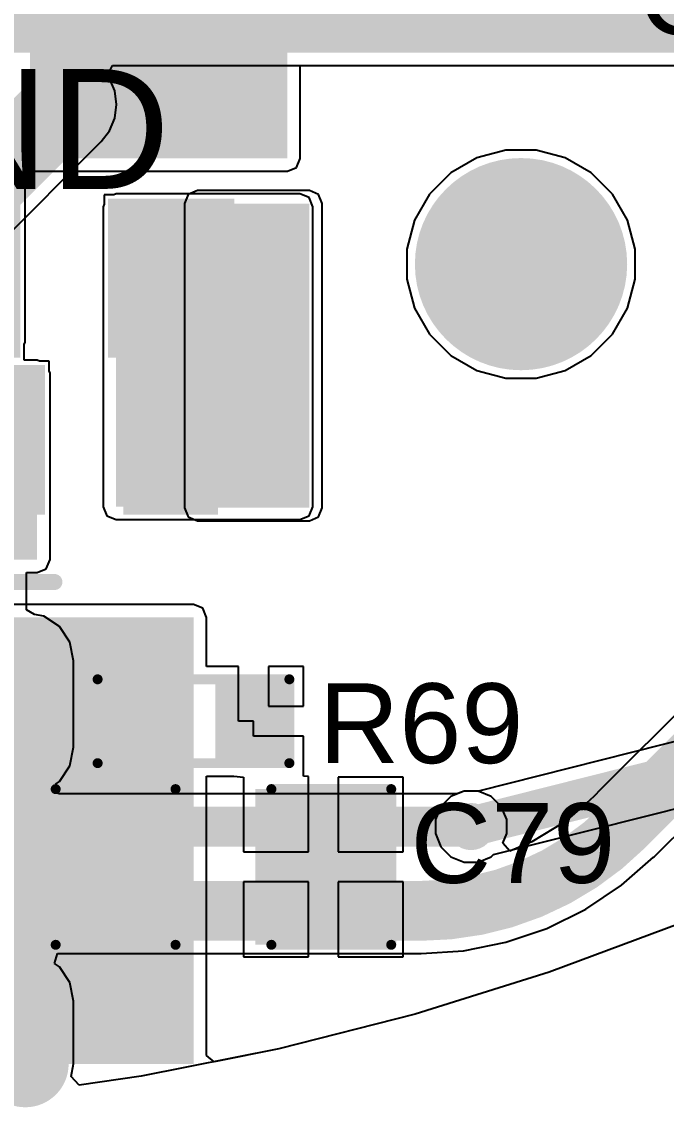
# Model space of a CAD drawing. Header units: millimetres. Extents: x -0.21 to 2.41, y -2.08 to 4.57.
# Drawn here: x 1.257 to 1.58, y -2.081 to -1.538 of the extents above; entities that cross this region are included whole.
import ezdxf

# ---------------------------------------------------------------- set-up
doc = ezdxf.new("R2010")
doc.units = ezdxf.units.MM
doc.header["$MEASUREMENT"] = 0
for name, color, linetype in [('BottomLayer', 5, 'Continuous'), ('BottomPaste', 16, 'Continuous'), ('BottomSolder', 6, 'Continuous'), ('MultiLayer', 9, 'Continuous'), ('PadHoleLayer', 156, 'Continuous'), ('TopLayer', 1, 'Continuous'), ('TopOverlay', 2, 'Continuous'), ('TopPaste', 8, 'Continuous'), ('TopSolder', 216, 'Continuous'), ('ViaHoleLayer', 16, 'Continuous')]:
    doc.layers.add(name, color=color, linetype=linetype)
doc.styles.add('Arial', font='', dxfattribs={"height": 0.2})
doc.styles.get('Arial').set_extended_font_data('Arial')

# ---------------------------------------------------------------- blocks, each defined once
blk = doc.blocks.new('R___0603_3')
at = {"layer": 'TopLayer'}
for points in [[(-0.015, 0.0175), (-0.015, -0.0175), (-0.045, -0.0175), (-0.045, 0.0175)], [(0.045, 0.0175), (0.045, -0.0175), (0.015, -0.0175), (0.015, 0.0175)]]:
    blk.add_hatch(color=1, dxfattribs=at).paths.add_polyline_path(points)
at = {"layer": 'TopPaste'}
for points in [[(-0.015, 0.0175), (-0.015, -0.0175), (-0.045, -0.0175), (-0.045, 0.0175)], [(0.045, 0.0175), (0.045, -0.0175), (0.015, -0.0175), (0.015, 0.0175)]]:
    blk.add_hatch(color=8, dxfattribs=at).paths.add_polyline_path(points)
at = {"layer": 'TopSolder'}
for points in [[(-0.011, 0.0215), (-0.011, -0.0215), (-0.049, -0.0215), (-0.049, 0.0215)], [(0.049, 0.0215), (0.049, -0.0215), (0.011, -0.0215), (0.011, 0.0215)]]:
    blk.add_hatch(color=216, dxfattribs=at).paths.add_polyline_path(points)
at = {"layer": 'TopOverlay', "const_width": 0.005}
for points in [[(0.048, 0.021), (-0.048, 0.021)], [(-0.048, 0.021), (-0.048, -0.021)], [(0.048, 0.021), (0.048, -0.021)], [(0.048, -0.021), (-0.048, -0.021)]]:
    blk.add_lwpolyline(points, dxfattribs=at)
at = {"layer": 'TopOverlay', "const_width": 0.0025}
for points in [[(-0.04925, 0.021, 1), (-0.04675, 0.021, 1)], [(-0.04925, 0.021, 1), (-0.04675, 0.021, 1)], [(0.04675, 0.021, 1), (0.04925, 0.021, 1)], [(0.04675, 0.021, 1), (0.04925, 0.021, 1)], [(-0.04925, -0.021, 1), (-0.04675, -0.021, 1)], [(-0.04925, -0.021, 1), (-0.04675, -0.021, 1)], [(0.04675, -0.021, 1), (0.04925, -0.021, 1)], [(0.04675, -0.021, 1), (0.04925, -0.021, 1)]]:
    blk.add_lwpolyline(points, format="xyb", close=True, dxfattribs=at)
blk = doc.blocks.new('C___1206_4')
at = {"layer": 'TopLayer'}
for points in [[(-0.08, 0.035), (-0.02, 0.035), (-0.02, -0.035), (-0.08, -0.035)], [(0.02, 0.035), (0.08, 0.035), (0.08, -0.035), (0.02, -0.035)]]:
    blk.add_hatch(color=1, dxfattribs=at).paths.add_polyline_path(points)
at = {"layer": 'TopPaste'}
for points in [[(-0.08, 0.035), (-0.02, 0.035), (-0.02, -0.035), (-0.08, -0.035)], [(0.02, 0.035), (0.08, 0.035), (0.08, -0.035), (0.02, -0.035)]]:
    blk.add_hatch(color=8, dxfattribs=at).paths.add_polyline_path(points)
at = {"layer": 'TopSolder'}
for points in [[(-0.084, 0.039), (-0.016, 0.039), (-0.016, -0.039), (-0.084, -0.039)], [(0.016, 0.039), (0.084, 0.039), (0.084, -0.039), (0.016, -0.039)]]:
    blk.add_hatch(color=216, dxfattribs=at).paths.add_polyline_path(points)
at = {"layer": 'TopOverlay', "const_width": 0.005}
for points in [[(-0.024, 0.039), (-0.084, 0.039)], [(-0.084, 0.039), (-0.084, -0.039)], [(0.084, 0.039), (0.024, 0.039)], [(0.084, 0.039), (0.084, -0.039)], [(-0.024, -0.039), (-0.084, -0.039)], [(0.084, -0.039), (0.024, -0.039)]]:
    blk.add_lwpolyline(points, dxfattribs=at)
at = {"layer": 'TopOverlay', "const_width": 0.0025}
for points in [[(-0.08525, 0.039, 1), (-0.08275, 0.039, 1)], [(-0.08525, 0.039, 1), (-0.08275, 0.039, 1)], [(-0.02525, 0.039, 1), (-0.02275, 0.039, 1)], [(0.02275, 0.039, 1), (0.02525, 0.039, 1)], [(0.08275, 0.039, 1), (0.08525, 0.039, 1)], [(0.08275, 0.039, 1), (0.08525, 0.039, 1)], [(-0.08525, -0.039, 1), (-0.08275, -0.039, 1)], [(-0.08525, -0.039, 1), (-0.08275, -0.039, 1)], [(-0.02525, -0.039, 1), (-0.02275, -0.039, 1)], [(0.02275, -0.039, 1), (0.02525, -0.039, 1)], [(0.08275, -0.039, 1), (0.08525, -0.039, 1)], [(0.08275, -0.039, 1), (0.08525, -0.039, 1)]]:
    blk.add_lwpolyline(points, format="xyb", close=True, dxfattribs=at)
blk = doc.blocks.new('TYPE_C_31_M_12__B_91')
at = {"layer": 'BottomLayer'}
h = blk.add_hatch(color=5, dxfattribs=at)
edge = h.paths.add_edge_path()
edge.add_arc((-0.04429, 0.17126), 0.01772, 180, 360)
edge.add_line((-0.02657, 0.17126), (-0.02657, 0.20276))
edge.add_arc((-0.04429, 0.20276), 0.01772, 0, 180)
edge.add_line((-0.06201, 0.20276), (-0.06201, 0.17126))
h = blk.add_hatch(color=5, dxfattribs=at)
edge = h.paths.add_edge_path()
edge.add_arc((0.29626, 0.17126), 0.01772, 180, 360)
edge.add_line((0.31398, 0.17126), (0.31398, 0.20276))
edge.add_arc((0.29626, 0.20276), 0.01772, 0, 180)
edge.add_line((0.27854, 0.20276), (0.27854, 0.17126))
h = blk.add_hatch(color=5, dxfattribs=at)
edge = h.paths.add_edge_path()
edge.add_arc((-0.04429, 0.04409), 0.01772, 0, 180)
edge.add_line((-0.06201, 0.04409), (-0.06201, 0.00079))
edge.add_arc((-0.04429, 0.00079), 0.01772, 180, 360)
edge.add_line((-0.02657, 0.00079), (-0.02657, 0.04409))
h = blk.add_hatch(color=5, dxfattribs=at)
edge = h.paths.add_edge_path()
edge.add_arc((0.29626, 0.00079), 0.01772, 180, 360)
edge.add_line((0.31398, 0.00079), (0.31398, 0.04409))
edge.add_arc((0.29626, 0.04409), 0.01772, 0, 180)
edge.add_line((0.27854, 0.04409), (0.27854, 0.00079))
for points in [[(-0.01181, 0.02362), (0.01181, 0.02362), (0.01181, -0.02362), (-0.01181, -0.02362)], [(0.01968, 0.02362), (0.04331, 0.02362), (0.04331, -0.02362), (0.01968, -0.02362)], [(0.05118, 0.02362), (0.06299, 0.02362), (0.06299, -0.02362), (0.05118, -0.02362)], [(0.07087, 0.02362), (0.08268, 0.02362), (0.08268, -0.02362), (0.07087, -0.02362)], [(0.09055, 0.02362), (0.10236, 0.02362), (0.10236, -0.02362), (0.09055, -0.02362)], [(0.11024, 0.02362), (0.12205, 0.02362), (0.12205, -0.02362), (0.11024, -0.02362)], [(0.14173, -0.02362), (0.12992, -0.02362), (0.12992, 0.02362), (0.14173, 0.02362)], [(0.16142, -0.02362), (0.14961, -0.02362), (0.14961, 0.02362), (0.16142, 0.02362)], [(0.1811, -0.02362), (0.16929, -0.02362), (0.16929, 0.02362), (0.1811, 0.02362)], [(0.20079, -0.02362), (0.18898, -0.02362), (0.18898, 0.02362), (0.20079, 0.02362)], [(0.23228, -0.02362), (0.20866, -0.02362), (0.20866, 0.02362), (0.23228, 0.02362)], [(0.24016, 0.02362), (0.26378, 0.02362), (0.26378, -0.02362), (0.24016, -0.02362)]]:
    blk.add_hatch(color=5, dxfattribs=at).paths.add_polyline_path(points)
at = {"layer": 'BottomPaste'}
for points in [[(-0.01181, 0.02362), (0.01181, 0.02362), (0.01181, -0.02362), (-0.01181, -0.02362)], [(0.01968, 0.02362), (0.04331, 0.02362), (0.04331, -0.02362), (0.01968, -0.02362)], [(0.05118, 0.02362), (0.06299, 0.02362), (0.06299, -0.02362), (0.05118, -0.02362)], [(0.07087, 0.02362), (0.08268, 0.02362), (0.08268, -0.02362), (0.07087, -0.02362)], [(0.09055, 0.02362), (0.10236, 0.02362), (0.10236, -0.02362), (0.09055, -0.02362)], [(0.11024, 0.02362), (0.12205, 0.02362), (0.12205, -0.02362), (0.11024, -0.02362)], [(0.14173, -0.02362), (0.12992, -0.02362), (0.12992, 0.02362), (0.14173, 0.02362)], [(0.16142, -0.02362), (0.14961, -0.02362), (0.14961, 0.02362), (0.16142, 0.02362)], [(0.1811, -0.02362), (0.16929, -0.02362), (0.16929, 0.02362), (0.1811, 0.02362)], [(0.20079, -0.02362), (0.18898, -0.02362), (0.18898, 0.02362), (0.20079, 0.02362)], [(0.23228, -0.02362), (0.20866, -0.02362), (0.20866, 0.02362), (0.23228, 0.02362)], [(0.24016, 0.02362), (0.26378, 0.02362), (0.26378, -0.02362), (0.24016, -0.02362)]]:
    blk.add_hatch(color=16, dxfattribs=at).paths.add_polyline_path(points)
at = {"layer": 'BottomSolder'}
h = blk.add_hatch(color=6, dxfattribs=at)
edge = h.paths.add_edge_path()
edge.add_arc((-0.04429, 0.17126), 0.02172, 180, 360)
edge.add_line((-0.02257, 0.17126), (-0.02257, 0.20276))
edge.add_arc((-0.04429, 0.20276), 0.02172, 0, 180)
edge.add_line((-0.06601, 0.20276), (-0.06601, 0.17126))
h = blk.add_hatch(color=6, dxfattribs=at)
edge = h.paths.add_edge_path()
edge.add_arc((0.29626, 0.17126), 0.02172, 180, 360)
edge.add_line((0.31798, 0.17126), (0.31798, 0.20276))
edge.add_arc((0.29626, 0.20276), 0.02172, 0, 180)
edge.add_line((0.27454, 0.20276), (0.27454, 0.17126))
h = blk.add_hatch(color=6, dxfattribs=at)
edge = h.paths.add_edge_path()
edge.add_arc((-0.04429, 0.04409), 0.02172, 0, 180)
edge.add_line((-0.06601, 0.04409), (-0.06601, 0.00079))
edge.add_arc((-0.04429, 0.00079), 0.02172, 180, 360)
edge.add_line((-0.02257, 0.00079), (-0.02257, 0.04409))
h = blk.add_hatch(color=6, dxfattribs=at)
edge = h.paths.add_edge_path()
edge.add_arc((0.29626, 0.00079), 0.02172, 180, 360)
edge.add_line((0.31798, 0.00079), (0.31798, 0.04409))
edge.add_arc((0.29626, 0.04409), 0.02172, 0, 180)
edge.add_line((0.27454, 0.04409), (0.27454, 0.00079))
h = blk.add_hatch(color=6, dxfattribs=at)
edge = h.paths.add_edge_path()
edge.add_arc((0.0122, 0.04213), 0.004, 0, 360)
h = blk.add_hatch(color=6, dxfattribs=at)
edge = h.paths.add_edge_path()
edge.add_arc((0.23976, 0.04213), 0.004, 0, 360)
for points in [[(-0.01581, 0.02762), (0.01581, 0.02762), (0.01581, -0.02762), (-0.01581, -0.02762)], [(0.01568, 0.02762), (0.04731, 0.02762), (0.04731, -0.02762), (0.01568, -0.02762)], [(0.04718, 0.02762), (0.06699, 0.02762), (0.06699, -0.02762), (0.04718, -0.02762)], [(0.06687, 0.02762), (0.08668, 0.02762), (0.08668, -0.02762), (0.06687, -0.02762)], [(0.08655, 0.02762), (0.10636, 0.02762), (0.10636, -0.02762), (0.08655, -0.02762)], [(0.10624, 0.02762), (0.12605, 0.02762), (0.12605, -0.02762), (0.10624, -0.02762)], [(0.14573, -0.02762), (0.12592, -0.02762), (0.12592, 0.02762), (0.14573, 0.02762)], [(0.16542, -0.02762), (0.14561, -0.02762), (0.14561, 0.02762), (0.16542, 0.02762)], [(0.1851, -0.02762), (0.16529, -0.02762), (0.16529, 0.02762), (0.1851, 0.02762)], [(0.20479, -0.02762), (0.18498, -0.02762), (0.18498, 0.02762), (0.20479, 0.02762)], [(0.23628, -0.02762), (0.20466, -0.02762), (0.20466, 0.02762), (0.23628, 0.02762)], [(0.23616, 0.02762), (0.26778, 0.02762), (0.26778, -0.02762), (0.23616, -0.02762)]]:
    blk.add_hatch(color=6, dxfattribs=at).paths.add_polyline_path(points)
at = {"layer": 'MultiLayer'}
h = blk.add_hatch(color=9, dxfattribs=at)
edge = h.paths.add_edge_path()
edge.add_arc((-0.04429, 0.17126), 0.01772, 180, 360)
edge.add_line((-0.02657, 0.17126), (-0.02657, 0.20276))
edge.add_arc((-0.04429, 0.20276), 0.01772, 0, 180)
edge.add_line((-0.06201, 0.20276), (-0.06201, 0.17126))
h = blk.add_hatch(color=9, dxfattribs=at)
edge = h.paths.add_edge_path()
edge.add_arc((0.29626, 0.17126), 0.01772, 180, 360)
edge.add_line((0.31398, 0.17126), (0.31398, 0.20276))
edge.add_arc((0.29626, 0.20276), 0.01772, 0, 180)
edge.add_line((0.27854, 0.20276), (0.27854, 0.17126))
h = blk.add_hatch(color=9, dxfattribs=at)
edge = h.paths.add_edge_path()
edge.add_arc((-0.04429, 0.04409), 0.01772, 0, 180)
edge.add_line((-0.06201, 0.04409), (-0.06201, 0.00079))
edge.add_arc((-0.04429, 0.00079), 0.01772, 180, 360)
edge.add_line((-0.02657, 0.00079), (-0.02657, 0.04409))
h = blk.add_hatch(color=9, dxfattribs=at)
edge = h.paths.add_edge_path()
edge.add_arc((0.29626, 0.00079), 0.01772, 180, 360)
edge.add_line((0.31398, 0.00079), (0.31398, 0.04409))
edge.add_arc((0.29626, 0.04409), 0.01772, 0, 180)
edge.add_line((0.27854, 0.04409), (0.27854, 0.00079))
at = {"layer": 'PadHoleLayer'}
h = blk.add_hatch(color=156, dxfattribs=at)
edge = h.paths.add_edge_path()
edge.add_arc((-0.04429, 0.20276), 0.01181, 0, 180)
edge.add_line((-0.0561, 0.20276), (-0.0561, 0.17126))
edge.add_arc((-0.04429, 0.17126), 0.01181, 180, 360)
edge.add_line((-0.03248, 0.17126), (-0.03248, 0.20276))
h = blk.add_hatch(color=156, dxfattribs=at)
edge = h.paths.add_edge_path()
edge.add_arc((0.29626, 0.20276), 0.01181, 0, 180)
edge.add_line((0.28445, 0.20276), (0.28445, 0.17126))
edge.add_arc((0.29626, 0.17126), 0.01181, 180, 360)
edge.add_line((0.30807, 0.17126), (0.30807, 0.20276))
h = blk.add_hatch(color=156, dxfattribs=at)
edge = h.paths.add_edge_path()
edge.add_arc((-0.04429, 0.04409), 0.01181, 0, 180)
edge.add_line((-0.0561, 0.04409), (-0.0561, 0.00079))
edge.add_arc((-0.04429, 0.00079), 0.01181, 180, 360)
edge.add_line((-0.03248, 0.00079), (-0.03248, 0.04409))
h = blk.add_hatch(color=156, dxfattribs=at)
edge = h.paths.add_edge_path()
edge.add_arc((0.29626, 0.04409), 0.01181, 0, 180)
edge.add_line((0.28445, 0.04409), (0.28445, 0.00079))
edge.add_arc((0.29626, 0.00079), 0.01181, 180, 360)
edge.add_line((0.30807, 0.00079), (0.30807, 0.04409))
h = blk.add_hatch(color=156, dxfattribs=at)
edge = h.paths.add_edge_path()
edge.add_arc((0.0122, 0.04213), 0.0122, 0, 360)
h = blk.add_hatch(color=156, dxfattribs=at)
edge = h.paths.add_edge_path()
edge.add_arc((0.23976, 0.04213), 0.0122, 0, 360)
at = {"layer": 'TopLayer'}
h = blk.add_hatch(color=1, dxfattribs=at)
edge = h.paths.add_edge_path()
edge.add_arc((-0.04429, 0.17126), 0.01772, 180, 360)
edge.add_line((-0.02657, 0.17126), (-0.02657, 0.20276))
edge.add_arc((-0.04429, 0.20276), 0.01772, 0, 180)
edge.add_line((-0.06201, 0.20276), (-0.06201, 0.17126))
h = blk.add_hatch(color=1, dxfattribs=at)
edge = h.paths.add_edge_path()
edge.add_arc((0.29626, 0.17126), 0.01772, 180, 360)
edge.add_line((0.31398, 0.17126), (0.31398, 0.20276))
edge.add_arc((0.29626, 0.20276), 0.01772, 0, 180)
edge.add_line((0.27854, 0.20276), (0.27854, 0.17126))
h = blk.add_hatch(color=1, dxfattribs=at)
edge = h.paths.add_edge_path()
edge.add_arc((-0.04429, 0.04409), 0.01772, 0, 180)
edge.add_line((-0.06201, 0.04409), (-0.06201, 0.00079))
edge.add_arc((-0.04429, 0.00079), 0.01772, 180, 360)
edge.add_line((-0.02657, 0.00079), (-0.02657, 0.04409))
h = blk.add_hatch(color=1, dxfattribs=at)
edge = h.paths.add_edge_path()
edge.add_arc((0.29626, 0.00079), 0.01772, 180, 360)
edge.add_line((0.31398, 0.00079), (0.31398, 0.04409))
edge.add_arc((0.29626, 0.04409), 0.01772, 0, 180)
edge.add_line((0.27854, 0.04409), (0.27854, 0.00079))
at = {"layer": 'TopSolder'}
h = blk.add_hatch(color=216, dxfattribs=at)
edge = h.paths.add_edge_path()
edge.add_arc((-0.04429, 0.17126), 0.02172, 180, 360)
edge.add_line((-0.02257, 0.17126), (-0.02257, 0.20276))
edge.add_arc((-0.04429, 0.20276), 0.02172, 0, 180)
edge.add_line((-0.06601, 0.20276), (-0.06601, 0.17126))
h = blk.add_hatch(color=216, dxfattribs=at)
edge = h.paths.add_edge_path()
edge.add_arc((0.29626, 0.17126), 0.02172, 180, 360)
edge.add_line((0.31798, 0.17126), (0.31798, 0.20276))
edge.add_arc((0.29626, 0.20276), 0.02172, 0, 180)
edge.add_line((0.27454, 0.20276), (0.27454, 0.17126))
h = blk.add_hatch(color=216, dxfattribs=at)
edge = h.paths.add_edge_path()
edge.add_arc((-0.04429, 0.04409), 0.02172, 0, 180)
edge.add_line((-0.06601, 0.04409), (-0.06601, 0.00079))
edge.add_arc((-0.04429, 0.00079), 0.02172, 180, 360)
edge.add_line((-0.02257, 0.00079), (-0.02257, 0.04409))
h = blk.add_hatch(color=216, dxfattribs=at)
edge = h.paths.add_edge_path()
edge.add_arc((0.29626, 0.00079), 0.02172, 180, 360)
edge.add_line((0.31798, 0.00079), (0.31798, 0.04409))
edge.add_arc((0.29626, 0.04409), 0.02172, 0, 180)
edge.add_line((0.27454, 0.04409), (0.27454, 0.00079))
h = blk.add_hatch(color=216, dxfattribs=at)
edge = h.paths.add_edge_path()
edge.add_arc((0.0122, 0.04213), 0.004, 0, 360)
h = blk.add_hatch(color=216, dxfattribs=at)
edge = h.paths.add_edge_path()
edge.add_arc((0.23976, 0.04213), 0.004, 0, 360)
blk = doc.blocks.new('IND_1206_B_93')
at = {"layer": 'BottomLayer'}
for points in [[(-0.0811, 0.03583), (-0.02598, 0.03583), (-0.02598, -0.03583), (-0.0811, -0.03583)], [(0.02598, 0.03583), (0.0811, 0.03583), (0.0811, -0.03583), (0.02598, -0.03583)]]:
    blk.add_hatch(color=5, dxfattribs=at).paths.add_polyline_path(points)
at = {"layer": 'BottomPaste'}
for points in [[(-0.0811, 0.03583), (-0.02598, 0.03583), (-0.02598, -0.03583), (-0.0811, -0.03583)], [(0.02598, 0.03583), (0.0811, 0.03583), (0.0811, -0.03583), (0.02598, -0.03583)]]:
    blk.add_hatch(color=16, dxfattribs=at).paths.add_polyline_path(points)
at = {"layer": 'BottomSolder'}
for points in [[(-0.0851, 0.03983), (-0.02198, 0.03983), (-0.02198, -0.03983), (-0.0851, -0.03983)], [(0.02198, 0.03983), (0.0851, 0.03983), (0.0851, -0.03983), (0.02198, -0.03983)]]:
    blk.add_hatch(color=6, dxfattribs=at).paths.add_polyline_path(points)
blk = doc.blocks.new('F____0805_B_94')
at = {"layer": 'BottomLayer'}
for points in [[(-0.02362, -0.03346), (-0.06299, -0.03346), (-0.06299, 0.03346), (-0.02362, 0.03346)], [(0.06299, -0.03346), (0.02362, -0.03346), (0.02362, 0.03346), (0.06299, 0.03346)]]:
    blk.add_hatch(color=5, dxfattribs=at).paths.add_polyline_path(points)
at = {"layer": 'BottomPaste'}
for points in [[(-0.02362, -0.03346), (-0.06299, -0.03346), (-0.06299, 0.03346), (-0.02362, 0.03346)], [(0.06299, -0.03346), (0.02362, -0.03346), (0.02362, 0.03346), (0.06299, 0.03346)]]:
    blk.add_hatch(color=16, dxfattribs=at).paths.add_polyline_path(points)
at = {"layer": 'BottomSolder'}
for points in [[(-0.01962, -0.03746), (-0.06699, -0.03746), (-0.06699, 0.03746), (-0.01962, 0.03746)], [(0.06699, -0.03746), (0.01962, -0.03746), (0.01962, 0.03746), (0.06699, 0.03746)]]:
    blk.add_hatch(color=6, dxfattribs=at).paths.add_polyline_path(points)

msp = doc.modelspace()

# ---------------------------------------------------------------- hatches: boundary and pattern name
at = {"layer": 'BottomLayer'}
for points in [[(1.26105, -1.606), (1.39, -1.606), (1.39, -1.51079), (1.26105, -1.51079)], [(1.26105, -1.55305), (1.72439, -1.55305), (1.72439, -1.51079), (1.26105, -1.51079)], [(1.30426, -1.78051), (1.39626, -1.78051), (1.39626, -1.63022), (1.30426, -1.63022)], [(1.22529, -1.80577), (1.26466, -1.80577), (1.26466, -1.71358), (1.22529, -1.71358)], [(1.14178, -1.80705), (1.26466, -1.80705), (1.26466, -1.77405), (1.14178, -1.77405)]]:
    msp.add_hatch(color=5, dxfattribs=at).paths.add_polyline_path(points)
h = msp.add_hatch(color=5, dxfattribs=at)
edge = h.paths.add_edge_path()
edge.add_arc((1.27828, -1.57905), 0.01181, 0, 360)
h = msp.add_hatch(color=5, dxfattribs=at)
edge = h.paths.add_edge_path()
edge.add_arc((1.507, -1.659), 0.05118, 0, 360)
h = msp.add_hatch(color=5, dxfattribs=at)
edge = h.paths.add_edge_path()
edge.add_arc((1.376, -1.648), 0.01181, 0, 360)
h = msp.add_hatch(color=5, dxfattribs=at)
edge = h.paths.add_edge_path()
edge.add_arc((1.376, -1.68404), 0.01181, 0, 360)
h = msp.add_hatch(color=5, dxfattribs=at)
edge = h.paths.add_edge_path()
edge.add_arc((1.376, -1.73076), 0.01181, 0, 360)
h = msp.add_hatch(color=5, dxfattribs=at)
edge = h.paths.add_edge_path()
edge.add_arc((1.376, -1.7648), 0.01181, 0, 360)
h = msp.add_hatch(color=5, dxfattribs=at)
edge = h.paths.add_edge_path()
edge.add_arc((1.482, -1.94076), 0.01181, 0, 360)
at = {"layer": 'BottomSolder'}
h = msp.add_hatch(color=6, dxfattribs=at)
edge = h.paths.add_edge_path()
edge.add_arc((1.507, -1.659), 0.05315, 0, 360)
at = {"layer": 'MultiLayer'}
h = msp.add_hatch(color=9, dxfattribs=at)
edge = h.paths.add_edge_path()
edge.add_arc((1.507, -1.659), 0.05118, 0, 360)
at = {"layer": 'PadHoleLayer'}
h = msp.add_hatch(color=156, dxfattribs=at)
edge = h.paths.add_edge_path()
edge.add_arc((1.507, -1.659), 0.04134, 0, 360)
at = {"layer": 'TopLayer'}
for points in [[(1.07808, -1.55305), (1.64428, -1.55305), (1.64428, -1.49905), (1.07808, -1.49905)], [(1.401, -1.78104), (1.401, -1.62864), (1.345, -1.62864), (1.345, -1.78104)], [(0.90051, -1.836), (0.90051, -1.87936), (1.27649, -1.87936), (1.27649, -1.836)], [(1.238, -2.05968), (1.343, -2.05968), (1.343, -1.836), (1.238, -1.836)], [(0.90051, -2.0292), (0.90051, -2.0722), (1.27649, -2.0722), (1.27649, -2.0292)]]:
    msp.add_hatch(color=1, dxfattribs=at).paths.add_polyline_path(points)
h = msp.add_hatch(color=1, dxfattribs=at)
edge = h.paths.add_edge_path()
edge.add_arc((1.27828, -1.57905), 0.01181, 0, 360)
h = msp.add_hatch(color=1, dxfattribs=at)
edge = h.paths.add_edge_path()
edge.add_arc((1.507, -1.659), 0.05118, 0, 360)
h = msp.add_hatch(color=1, dxfattribs=at)
edge = h.paths.add_edge_path()
edge.add_arc((1.376, -1.648), 0.01181, 0, 360)
h = msp.add_hatch(color=1, dxfattribs=at)
edge = h.paths.add_edge_path()
edge.add_arc((1.376, -1.68404), 0.01181, 0, 360)
h = msp.add_hatch(color=1, dxfattribs=at)
edge = h.paths.add_edge_path()
edge.add_arc((1.376, -1.73076), 0.01181, 0, 360)
h = msp.add_hatch(color=1, dxfattribs=at)
edge = h.paths.add_edge_path()
edge.add_arc((1.376, -1.7648), 0.01181, 0, 360)
h = msp.add_hatch(color=1, dxfattribs=at)
edge = h.paths.add_edge_path()
edge.add_arc((1.482, -1.94076), 0.01181, 0, 360)
at = {"layer": 'TopSolder'}
h = msp.add_hatch(color=216, dxfattribs=at)
edge = h.paths.add_edge_path()
edge.add_arc((1.507, -1.659), 0.05315, 0, 360)
at = {"layer": 'ViaHoleLayer'}
h = msp.add_hatch(color=16, dxfattribs=at)
edge = h.paths.add_edge_path()
edge.add_arc((1.27828, -1.57905), 0.00591, 0, 360)
h = msp.add_hatch(color=16, dxfattribs=at)
edge = h.paths.add_edge_path()
edge.add_arc((1.376, -1.648), 0.00591, 0, 360)
h = msp.add_hatch(color=16, dxfattribs=at)
edge = h.paths.add_edge_path()
edge.add_arc((1.376, -1.68404), 0.00591, 0, 360)
h = msp.add_hatch(color=16, dxfattribs=at)
edge = h.paths.add_edge_path()
edge.add_arc((1.376, -1.73076), 0.00591, 0, 360)
h = msp.add_hatch(color=16, dxfattribs=at)
edge = h.paths.add_edge_path()
edge.add_arc((1.376, -1.7648), 0.00591, 0, 360)
h = msp.add_hatch(color=16, dxfattribs=at)
edge = h.paths.add_edge_path()
edge.add_arc((1.482, -1.94076), 0.00591, 0, 360)

# ---------------------------------------------------------------- linework, layer by layer
at = {"layer": 'BottomLayer'}
for p, q in [((1.39649, -1.606), (1.39649, -1.55954)), ((1.39649, -1.55954), (1.67805, -1.55954)), ((1.49947, -1.60182), (1.48493, -1.60572)), ((1.51453, -1.60182), (1.49947, -1.60182)), ((1.52907, -1.60572), (1.51453, -1.60182)), ((1.39459, -1.61059), (1.39649, -1.606)), ((1.48493, -1.60572), (1.47189, -1.61324)), ((1.54211, -1.61324), (1.52907, -1.60572)), ((1.25879, -1.61401), (1.26105, -1.61249)), ((1.25879, -1.69805), (1.25879, -1.61401)), ((1.26105, -1.61249), (1.39, -1.61249)), ((1.39, -1.61249), (1.39459, -1.61059)), ((1.47189, -1.61324), (1.46124, -1.62389)), ((1.55276, -1.62389), (1.54211, -1.61324)), ((1.30307, -1.62422), (1.29826, -1.62422)), ((1.29826, -1.62422), (1.29826, -1.62903)), ((1.30426, -1.62373), (1.30307, -1.62422)), ((1.39626, -1.62373), (1.30426, -1.62373)), ((1.40085, -1.62563), (1.39626, -1.62373)), ((1.40276, -1.63022), (1.40085, -1.62563)), ((1.46124, -1.62389), (1.45372, -1.63693)), ((1.56028, -1.63693), (1.55276, -1.62389)), ((1.29826, -1.62903), (1.29777, -1.63022)), ((1.29777, -1.63022), (1.29777, -1.78051)), ((1.40276, -1.78051), (1.40276, -1.63022)), ((1.45372, -1.63693), (1.44982, -1.65147)), ((1.83285, -1.6362), (1.54696, -1.92208)), ((1.56418, -1.65147), (1.56028, -1.63693)), ((1.44982, -1.65147), (1.44982, -1.66653)), ((1.56418, -1.66653), (1.56418, -1.65147)), ((1.44982, -1.66653), (1.45372, -1.68107)), ((1.56028, -1.68107), (1.56418, -1.66653)), ((1.57371, -1.9559), (1.86313, -1.66648)), ((1.45372, -1.68107), (1.46124, -1.69411)), ((1.55276, -1.69411), (1.56028, -1.68107)), ((1.46124, -1.69411), (1.47189, -1.70476)), ((1.54211, -1.70476), (1.55276, -1.69411)), ((1.25829, -1.69924), (1.25879, -1.69805)), ((1.25829, -1.70709), (1.25829, -1.69924)), ((1.26466, -1.70709), (1.25829, -1.70709)), ((1.26585, -1.70758), (1.26466, -1.70709)), ((1.27066, -1.70758), (1.26585, -1.70758)), ((1.27066, -1.71239), (1.27066, -1.70758)), ((1.47189, -1.70476), (1.48493, -1.71228)), ((1.52907, -1.71228), (1.54211, -1.70476)), ((1.27115, -1.71358), (1.27066, -1.71239)), ((1.48493, -1.71228), (1.49947, -1.71618)), ((1.51453, -1.71618), (1.52907, -1.71228)), ((1.27115, -1.77405), (1.27115, -1.71358)), ((1.49947, -1.71618), (1.51453, -1.71618)), ((1.27115, -1.80705), (1.27115, -1.77405)), ((1.29777, -1.78051), (1.29967, -1.7851)), ((1.40085, -1.7851), (1.40276, -1.78051)), ((1.29967, -1.7851), (1.30426, -1.78701)), ((1.30426, -1.78701), (1.39626, -1.78701)), ((1.39626, -1.78701), (1.40085, -1.7851)), ((1.26925, -1.81164), (1.27115, -1.80705)), ((1.25938, -1.83219), (1.25938, -1.81354)), ((1.25938, -1.81354), (1.26466, -1.81354)), ((1.26466, -1.81354), (1.26925, -1.81164)), ((1.26344, -1.83446), (1.25938, -1.83219)), ((1.26803, -1.83537), (1.26344, -1.83446)), ((1.27587, -1.84061), (1.26803, -1.83537)), ((1.28111, -1.84845), (1.27587, -1.84061)), ((1.28296, -1.85771), (1.28111, -1.84845)), ((1.28296, -1.90102), (1.28296, -1.85771)), ((1.28111, -1.91027), (1.28296, -1.90102)), ((1.27587, -1.91811), (1.28111, -1.91027)), ((1.27388, -1.91944), (1.27587, -1.91811)), ((1.2754, -1.92444), (1.27388, -1.91944)), ((1.47484, -1.92444), (1.2754, -1.92444)), ((1.47846, -1.92295), (1.47484, -1.92444)), ((1.48554, -1.92295), (1.47846, -1.92295)), ((1.49209, -1.92566), (1.48554, -1.92295)), ((1.54696, -1.92208), (1.54343, -1.92562)), ((1.4971, -1.93067), (1.49209, -1.92566)), ((1.49981, -1.93721), (1.4971, -1.93067)), ((1.53985, -1.92905), (1.52894, -1.93837)), ((1.54343, -1.92562), (1.53985, -1.92905)), ((1.54343, -1.92562), (1.54343, -1.92562)), ((1.49981, -1.9443), (1.49981, -1.93721)), ((1.52894, -1.93837), (1.51247, -1.94846)), ((1.49781, -1.94912), (1.49981, -1.9443)), ((1.50145, -1.95303), (1.49781, -1.94912)), ((1.51247, -1.94846), (1.50145, -1.95303)), ((1.55738, -1.97014), (1.57335, -1.95614)), ((1.57335, -1.95614), (1.57371, -1.9559)), ((1.57371, -1.9559), (1.57371, -1.9559)), ((1.57371, -1.9559), (1.57371, -1.9559)), ((1.53937, -1.98217), (1.55738, -1.97014)), ((1.51995, -1.99175), (1.53937, -1.98217)), ((1.58695, -1.98914), (1.52106, -2.0137)), ((1.49944, -1.99871), (1.51995, -1.99175)), ((1.4782, -2.00294), (1.49944, -1.99871)), ((1.27337, -2.00941), (1.27489, -2.00441)), ((1.27489, -2.00441), (1.45658, -2.00441)), ((1.45658, -2.00441), (1.45701, -2.00433)), ((1.45658, -2.00441), (1.45658, -2.00441)), ((1.45658, -2.00441), (1.45658, -2.00441)), ((1.45701, -2.00433), (1.4782, -2.00294)), ((1.27587, -2.01108), (1.27337, -2.00941)), ((1.28111, -2.01893), (1.27587, -2.01108)), ((1.52106, -2.0137), (1.45394, -2.03471)), ((1.28296, -2.02818), (1.28111, -2.01893)), ((1.28296, -2.05968), (1.28296, -2.02818)), ((1.45394, -2.03471), (1.38581, -2.05212)), ((1.38581, -2.05212), (1.31684, -2.06587)), ((1.28172, -2.0659), (1.28296, -2.05968)), ((1.28571, -2.07037), (1.28172, -2.0659)), ((1.31684, -2.06587), (1.28571, -2.07037))]:
    msp.add_line(p, q, dxfattribs=at)
for points, const_width in [([(1.49272, -1.53192), (1.70428, -1.53192)], 0.04), ([(1.55857, -1.94076), (1.84799, -1.65134)], 0.03), ([(1.33159, -1.66605), (1.33182, -1.66628)], 0.04), ([(1.21917, -1.81825), (1.27337, -1.81825)], 0.008), ([(0.86376, -1.94076), (1.482, -1.94076)], 0.02), ([(0.67997, -1.983), (1.45658, -1.983)], 0.03)]:
    msp.add_lwpolyline(points, dxfattribs=dict(at, const_width=const_width))
for points, const_width in [([(1.48272, -1.53192, 1), (1.50272, -1.53192, 1)], 0.02), ([(1.32159, -1.66605, 1), (1.34159, -1.66605, 1)], 0.02), ([(1.32182, -1.66628, 1), (1.34182, -1.66628, 1)], 0.02), ([(1.27137, -1.81825, 1), (1.27537, -1.81825, 1)], 0.004), ([(1.55107, -1.94076, 1), (1.56607, -1.94076, 1)], 0.015), ([(1.55107, -1.94076, 1), (1.56607, -1.94076, 1)], 0.015), ([(1.477, -1.94076, 1), (1.487, -1.94076, 1)], 0.01), ([(1.44908, -1.983, 1), (1.46408, -1.983, 1)], 0.015), ([(1.44908, -1.983, 1), (1.46408, -1.983, 1)], 0.015)]:
    msp.add_lwpolyline(points, format="xyb", close=True, dxfattribs=dict(at, const_width=const_width))
at = {"layer": 'BottomLayer', "const_width": 0.03}
msp.add_lwpolyline([(1.55857, -1.94076, -0.198912), (1.45658, -1.983)], format="xyb", dxfattribs=at)
at = {"layer": 'TopLayer'}
for p, q in [((1.29992, -1.56454), (1.30239, -1.55954)), ((1.30239, -1.55954), (1.64428, -1.55954)), ((1.30099, -1.56593), (1.29992, -1.56454)), ((1.30361, -1.57226), (1.30099, -1.56593)), ((1.3045, -1.57905), (1.30361, -1.57226)), ((1.30361, -1.58583), (1.3045, -1.57905)), ((1.30099, -1.59216), (1.30361, -1.58583)), ((1.29682, -1.59759), (1.30099, -1.59216)), ((1.13711, -1.75731), (1.29682, -1.59759)), ((1.49947, -1.60182), (1.48493, -1.60572)), ((1.51453, -1.60182), (1.49947, -1.60182)), ((1.52907, -1.60572), (1.51453, -1.60182)), ((1.48493, -1.60572), (1.47189, -1.61324)), ((1.54211, -1.61324), (1.52907, -1.60572)), ((1.47189, -1.61324), (1.46124, -1.62389)), ((1.55276, -1.62389), (1.54211, -1.61324)), ((1.34041, -1.62405), (1.33851, -1.62864)), ((1.345, -1.62215), (1.34041, -1.62405)), ((1.401, -1.62215), (1.345, -1.62215)), ((1.40559, -1.62405), (1.401, -1.62215)), ((1.40749, -1.62864), (1.40559, -1.62405)), ((1.46124, -1.62389), (1.45372, -1.63693)), ((1.56028, -1.63693), (1.55276, -1.62389)), ((1.33851, -1.62864), (1.33851, -1.78104)), ((1.40749, -1.78104), (1.40749, -1.62864)), ((1.45372, -1.63693), (1.44982, -1.65147)), ((1.56418, -1.65147), (1.56028, -1.63693)), ((1.44982, -1.65147), (1.44982, -1.66653)), ((1.56418, -1.66653), (1.56418, -1.65147)), ((1.44982, -1.66653), (1.45372, -1.68107)), ((1.56028, -1.68107), (1.56418, -1.66653)), ((1.45372, -1.68107), (1.46124, -1.69411)), ((1.55276, -1.69411), (1.56028, -1.68107)), ((1.46124, -1.69411), (1.47189, -1.70476)), ((1.54211, -1.70476), (1.55276, -1.69411)), ((1.47189, -1.70476), (1.48493, -1.71228)), ((1.52907, -1.71228), (1.54211, -1.70476)), ((1.48493, -1.71228), (1.49947, -1.71618)), ((1.51453, -1.71618), (1.52907, -1.71228)), ((1.49947, -1.71618), (1.51453, -1.71618)), ((1.33851, -1.78104), (1.34041, -1.78563)), ((1.40559, -1.78563), (1.40749, -1.78104)), ((1.34041, -1.78563), (1.345, -1.78753)), ((1.345, -1.78753), (1.401, -1.78753)), ((1.401, -1.78753), (1.40559, -1.78563)), ((1.343, -1.82951), (1.22039, -1.82951)), ((1.34759, -1.83141), (1.343, -1.82951)), ((1.34949, -1.836), (1.34759, -1.83141)), ((1.34949, -1.8605), (1.34949, -1.836)), ((1.78228, -1.84818), (1.48568, -1.923)), ((1.3655, -1.8605), (1.34949, -1.8605)), ((1.3655, -1.888), (1.3655, -1.8605)), ((1.398, -1.8605), (1.3805, -1.8605)), ((1.3805, -1.8605), (1.3805, -1.8805)), ((1.398, -1.8805), (1.398, -1.8605)), ((1.3805, -1.8805), (1.398, -1.8805)), ((1.49319, -1.95476), (1.78956, -1.88)), ((1.373, -1.888), (1.3655, -1.888)), ((1.373, -1.8955), (1.373, -1.888)), ((1.398, -1.8955), (1.373, -1.8955)), ((1.398, -1.911), (1.398, -1.8955)), ((1.398, -1.9155), (1.398, -1.911)), ((1.34949, -2.05542), (1.34949, -1.9155)), ((1.34949, -1.9155), (1.36321, -1.9155)), ((1.36321, -1.9155), (1.368, -1.916)), ((1.368, -1.916), (1.368, -1.9205)), ((1.4005, -1.91576), (1.398, -1.9155)), ((1.4005, -1.9535), (1.4005, -1.91576)), ((1.448, -1.916), (1.4155, -1.916)), ((1.4155, -1.916), (1.4155, -1.9535)), ((1.448, -1.9535), (1.448, -1.916)), ((1.368, -1.9205), (1.368, -1.9535)), ((1.47846, -1.92295), (1.47191, -1.92566)), ((1.48554, -1.92295), (1.47846, -1.92295)), ((1.48568, -1.923), (1.48554, -1.92295)), ((1.4669, -1.93067), (1.46419, -1.93721)), ((1.47191, -1.92566), (1.4669, -1.93067)), ((1.46419, -1.93721), (1.46419, -1.9443)), ((1.46419, -1.9443), (1.4669, -1.95085)), ((1.4669, -1.95085), (1.47191, -1.95586)), ((1.368, -1.9535), (1.4005, -1.9535)), ((1.4155, -1.9535), (1.448, -1.9535)), ((1.47191, -1.95586), (1.47846, -1.95857)), ((1.48554, -1.95857), (1.49209, -1.95586)), ((1.49209, -1.95586), (1.49319, -1.95476)), ((1.47846, -1.95857), (1.48554, -1.95857)), ((1.4005, -1.9685), (1.368, -1.9685)), ((1.368, -1.9685), (1.368, -2.006)), ((1.4005, -2.006), (1.4005, -1.9685)), ((1.448, -1.9685), (1.4155, -1.9685)), ((1.4155, -1.9685), (1.4155, -2.006)), ((1.448, -2.006), (1.448, -1.9685)), ((1.58695, -1.98914), (1.52106, -2.0137)), ((1.368, -2.006), (1.4005, -2.006)), ((1.4155, -2.006), (1.448, -2.006)), ((1.52106, -2.0137), (1.45394, -2.03471)), ((1.45394, -2.03471), (1.38581, -2.05212)), ((1.35336, -2.05859), (1.34949, -2.05542)), ((1.38581, -2.05212), (1.35336, -2.05859))]:
    msp.add_line(p, q, dxfattribs=at)
for points, const_width in [([(1.11454, -1.74279), (1.27828, -1.57905)], 0.04), ([(1.482, -1.94076), (1.7899, -1.86309)], 0.02)]:
    msp.add_lwpolyline(points, dxfattribs=dict(at, const_width=const_width))
for points, const_width in [([(1.26828, -1.57905, 1), (1.28828, -1.57905, 1)], 0.02), ([(1.477, -1.94076, 1), (1.487, -1.94076, 1)], 0.01)]:
    msp.add_lwpolyline(points, format="xyb", close=True, dxfattribs=dict(at, const_width=const_width))

# ---------------------------------------------------------------- block references
at = {"rotation": 180}
for name, p in [('IND_1206_B_93', (1.27828, -1.66605)), ('TYPE_C_31_M_12__B_91', (1.21448, -1.85692)), ('R___0603_3', (1.343, -1.888)), ('C___1206_4', (1.358, -1.961))]:
    msp.add_blockref(name, p, dxfattribs=at)
msp.add_blockref('F____0805_B_94', (1.28828, -1.74705))

# ---------------------------------------------------------------- texts
at = {"layer": 'TopOverlay', "style": 'Arial'}
for s, p in [('C6', (1.56568, -1.54399)), ('R69', (1.40568, -1.90899)), ('C79', (1.45168, -1.96899))]:
    msp.add_text(s, height=0.04, dxfattribs=at).set_placement(p)
msp.add_text('GND', height=0.06, rotation=360, dxfattribs=at).set_placement((1.145, -1.6213))

doc.saveas('drawing.dxf')
